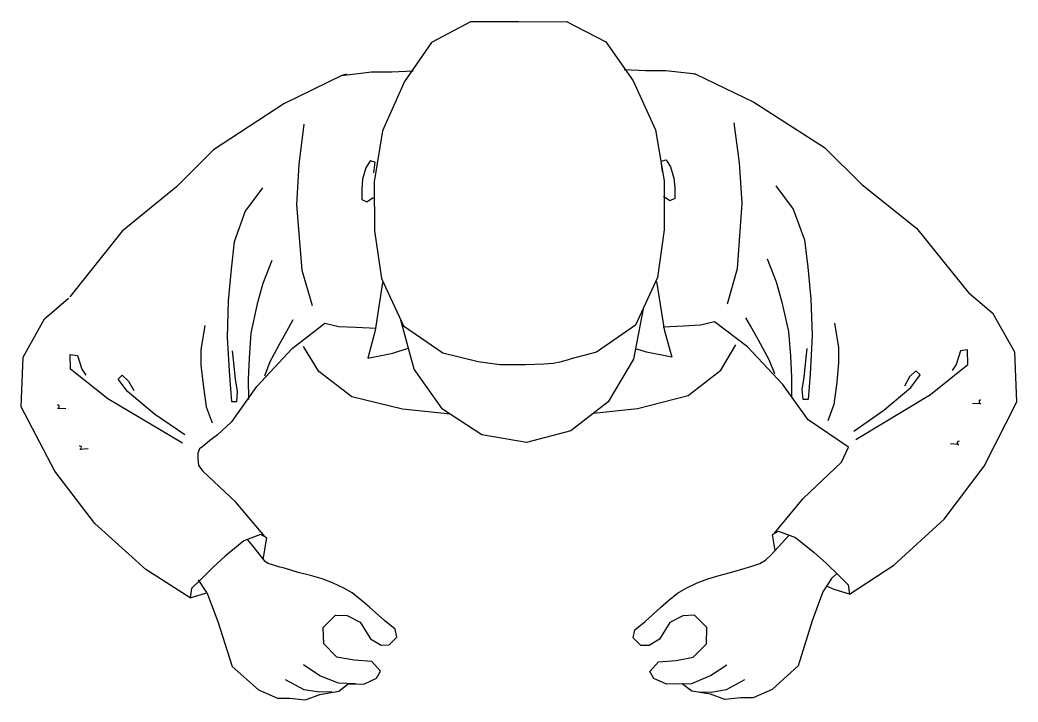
# Model space of a CAD drawing. Header units: millimetres. Extents: x -62354 to 129108, y -71259 to 35407.
# Drawn here: x 21286 to 21996, y 6372 to 6858 of the extents above; entities that cross this region are included whole.
import ezdxf

# ---------------------------------------------------------------- set-up
doc = ezdxf.new("R2010")
doc.units = ezdxf.units.MM
doc.header["$MEASUREMENT"] = 0
doc.layers.add('1st FL Layout xrf$0$CR-Machine', color=7, linetype='Continuous', transparency=0.5)

# ---------------------------------------------------------------- blocks, each defined once
blk = doc.blocks.new('1st FL Layout xrf$0$A$C2458504C_2_2_1')
for p, q in [((197.17, 481.83), (208.58, 482.99)), ((208.58, 482.99), (218.77, 479.23)), ((156.33, 459.13), (175.03, 475.92)), ((175.03, 475.92), (188.43, 481.77)), ((188.43, 481.77), (197.17, 481.83)), ((207.48, 475.89), (194.31, 468.71)), ((218.45, 477.68), (207.48, 475.89)), ((227.17, 477.33), (218.45, 477.68)), ((218.77, 479.23), (232.15, 476.98)), ((232.15, 476.98), (238.98, 471.71)), ((483.32, 476.04), (476.5, 470.78)), ((496.71, 478.29), (483.32, 476.04)), ((488.3, 476.4), (497.03, 476.75)), ((506.89, 482.06), (496.71, 478.29)), ((497.03, 476.75), (507.99, 474.95)), ((518.3, 480.9), (506.89, 482.06)), ((527.04, 480.84), (518.3, 480.9)), ((540.45, 474.99), (527.04, 480.84)), ((231.97, 471.38), (218.72, 465.9)), ((244.18, 471.75), (231.97, 471.38)), ((238.98, 471.71), (250.12, 471.95)), ((250.12, 471.95), (259.15, 467.85)), ((465.35, 471.02), (456.32, 466.92)), ((476.5, 470.78), (465.35, 471.02)), ((471.29, 470.81), (483.5, 470.45)), ((483.5, 470.45), (496.75, 464.97)), ((507.99, 474.95), (521.17, 467.77)), ((559.14, 458.19), (540.45, 474.99)), ((218.72, 465.9), (207.05, 458.26)), ((262.03, 462.74), (255.82, 456.03)), ((259.15, 467.85), (262.03, 462.74)), ((456.32, 466.92), (453.45, 461.81)), ((453.45, 461.81), (459.65, 455.09)), ((496.75, 464.97), (508.42, 457.32)), ((146.29, 427.16), (156.33, 459.13)), ((243.16, 455.01), (230.97, 452.67)), ((255.82, 456.03), (243.16, 455.01)), ((459.65, 455.09), (472.32, 454.08)), ((569.19, 426.22), (559.14, 458.19)), ((230.97, 452.67), (221.58, 443.32)), ((472.32, 454.08), (484.51, 451.74)), ((484.51, 451.74), (493.89, 442.39)), ((221.58, 443.32), (221.28, 431.61)), ((254.97, 439.78), (262.34, 444.29)), ((262.34, 444.29), (268.21, 444.21)), ((268.21, 444.21), (273.59, 438.8)), ((447.26, 443.28), (441.88, 437.87)), ((453.13, 443.35), (447.26, 443.28)), ((460.5, 438.84), (453.13, 443.35)), ((493.89, 442.39), (494.19, 430.68)), ((247.52, 427.97), (254.97, 439.78)), ((273.59, 438.8), (272.42, 433.07)), ((441.88, 437.87), (443.05, 432.14)), ((467.95, 427.04), (460.5, 438.84)), ((138.56, 406.5), (146.29, 427.16)), ((221.28, 431.61), (230.06, 422.77)), ((238.37, 423.2), (247.52, 427.97)), ((265.2, 427.11), (254.17, 417.33)), ((272.42, 433.07), (265.2, 427.11)), ((443.05, 432.14), (450.28, 426.18)), ((450.28, 426.18), (461.3, 416.39)), ((477.1, 422.27), (467.95, 427.04)), ((494.19, 430.68), (485.41, 421.84)), ((576.91, 405.56), (569.19, 426.22)), ((230.06, 422.77), (238.37, 423.2)), ((485.41, 421.84), (477.1, 422.27)), ((248.39, 412.36), (241.99, 407.09)), ((254.17, 417.33), (248.39, 412.36)), ((461.3, 416.39), (467.08, 411.43)), ((119.6, 408.17), (88.15, 387.83)), ((119.6, 408.17), (130.55, 404.89)), ((120.7, 401.61), (119.6, 408.17)), ((130.55, 404.89), (135.92, 402.5)), ((132.34, 397.08), (138.56, 406.5)), ((241.99, 407.09), (235.97, 403.71)), ((467.08, 411.43), (473.48, 406.16)), ((473.48, 406.16), (479.51, 402.77)), ((576.91, 405.56), (582.9, 396.5)), ((577.93, 405.99), (576.93, 405.54)), ((588.87, 409.27), (577.93, 405.99)), ((587.78, 402.7), (588.87, 409.27)), ((588.87, 409.27), (620.33, 388.93)), ((127.26, 395.05), (120.7, 401.61)), ((228.06, 399.94), (220.53, 396.93)), ((235.97, 403.71), (228.06, 399.94)), ((479.51, 402.77), (487.41, 399.01)), ((487.41, 399.01), (494.95, 396)), ((581.21, 396.14), (587.78, 402.7)), ((136.02, 386.3), (127.26, 395.05)), ((132.34, 397.08), (128.66, 393.65)), ((203.58, 392.42), (193.79, 389.41)), ((212.24, 394.67), (203.58, 392.42)), ((220.53, 396.93), (212.24, 394.67)), ((494.95, 396), (503.23, 393.74)), ((503.23, 393.74), (511.89, 391.48)), ((511.89, 391.48), (521.68, 388.47)), ((572.46, 387.39), (581.21, 396.14)), ((88.15, 387.83), (52.02, 355.1)), ((144.77, 378.65), (136.02, 386.3)), ((179.26, 383.81), (175.3, 380.07)), ((183.42, 386.16), (179.26, 383.81)), ((190.43, 388.64), (183.42, 386.16)), ((193.79, 389.41), (190.43, 388.64)), ((521.68, 388.47), (525.04, 387.71)), ((525.04, 387.71), (533.12, 384.98)), ((533.12, 384.98), (535.61, 383.55)), ((544.44, 372.32), (535.61, 383.55)), ((563.7, 379.74), (572.46, 387.39)), ((620.33, 388.93), (656.46, 356.2)), ((157.91, 367.71), (144.77, 378.65)), ((162.43, 366.07), (175.3, 380.07)), ((172.42, 376.93), (174.32, 365.52)), ((536.74, 382.11), (534.15, 366.62)), ((550.57, 368.8), (563.7, 379.74)), ((548, 367.87), (544.44, 372.32)), ((172.83, 364.78), (152.33, 340.13)), ((169.94, 363.34), (157.91, 367.71)), ((174.32, 365.52), (169.94, 363.34)), ((534.15, 366.62), (538.53, 364.43)), ((535.65, 365.87), (556.15, 341.22)), ((538.53, 364.43), (550.57, 368.8)), ((52.02, 355.1), (23.6, 317.56)), ((656.46, 356.2), (684.87, 318.65)), ((556.15, 341.22), (579.48, 319.17)), ((152.33, 340.13), (125.02, 314.32)), ((23.6, 317.56), (0, 271.83)), ((125.02, 314.32), (119.93, 303.71)), ((582.64, 315.06), (579.48, 319.17)), ((582.9, 310.12), (582.64, 315.06)), ((684.87, 318.65), (708.48, 272.93)), ((581.86, 303.1), (582.9, 306.22)), ((582.9, 306.22), (582.9, 310.12)), ((41.5, 302.14), (47.5, 301.54)), ((119.93, 303.71), (148.64, 283.99)), ((317.55, 291.31), (349, 299.46)), ((349, 299.46), (380.91, 293.98)), ((574.57, 297.63), (579.51, 301.54)), ((579.51, 301.54), (581.86, 303.1)), ((593.79, 299.19), (646.92, 267.48)), ((666.97, 303.23), (660.97, 302.64)), ((114.69, 298.1), (61.56, 266.39)), ((116.17, 292.2), (94.77, 277.45)), ((290.93, 270.67), (317.55, 291.31)), ((380.91, 293.98), (408.81, 275.64)), ((559.31, 284.38), (568.85, 293.21)), ((568.85, 293.21), (574.57, 297.63)), ((592.31, 293.29), (613.71, 278.54)), ((130.41, 273.26), (134.76, 284.84)), ((559.31, 284.38), (558.74, 283.99)), ((576.97, 273.26), (572.62, 284.84)), ((94.77, 277.45), (75.58, 261.23)), ((148.64, 283.99), (166.58, 258.88)), ((301.43, 278.81), (270.05, 275.51)), ((403.13, 279.11), (437.33, 275.51)), ((558.74, 283.99), (540.8, 258.88)), ((613.71, 278.54), (632.9, 262.32)), ((0, 271.83), (1.41, 236.48)), ((25.66, 272.91), (31.68, 273.06)), ((128.24, 257.32), (130.41, 273.26)), ((270.05, 275.51), (234.06, 266.52)), ((272.86, 240.41), (290.93, 270.67)), ((408.81, 275.64), (428.82, 246.99)), ((437.33, 275.51), (473.33, 266.52)), ((579.14, 257.32), (576.97, 273.26)), ((682.82, 274), (676.79, 274.15)), ((708.48, 272.93), (707.06, 237.58)), ((61.56, 266.39), (35, 245)), ((147.08, 251.53), (148.53, 269.64)), ((148.53, 269.64), (152.16, 269.64)), ((152.16, 269.64), (152.88, 262.39)), ((160.5, 253.77), (160.5, 268.15)), ((234.06, 266.52), (210.66, 248.53)), ((473.33, 266.52), (496.72, 248.53)), ((546.88, 253.77), (546.88, 268.15)), ((555.22, 269.64), (554.5, 262.39)), ((558.85, 269.64), (555.22, 269.64)), ((560.3, 251.53), (558.85, 269.64)), ((646.92, 267.48), (673.48, 246.1)), ((75.58, 261.23), (68.94, 252.38)), ((76.32, 253.85), (80.01, 260.49)), ((126.79, 243.56), (128.24, 257.32)), ((152.88, 262.39), (151.43, 253.7)), ((166.58, 258.88), (191.71, 231.99)), ((540.8, 258.88), (515.68, 231.99)), ((554.5, 262.39), (555.95, 253.7)), ((580.59, 243.56), (579.14, 257.32)), ((632.16, 254.95), (628.47, 261.58)), ((632.9, 262.32), (639.54, 253.47)), ((43.11, 245), (46.06, 249.43)), ((68.94, 252.38), (71.89, 249.43)), ((71.89, 249.43), (76.32, 253.85)), ((145.63, 224.01), (147.08, 251.53)), ((151.43, 253.7), (149.98, 239.94)), ((161.16, 238.73), (160.5, 253.77)), ((172.33, 251.38), (176.14, 241.22)), ((535.05, 251.38), (531.24, 241.22)), ((546.22, 238.73), (546.88, 253.77)), ((555.95, 253.7), (557.4, 239.94)), ((561.75, 224.01), (560.3, 251.53)), ((636.58, 250.52), (632.16, 254.95)), ((639.54, 253.47), (636.58, 250.52)), ((665.36, 246.1), (662.41, 250.52)), ((35, 245), (35, 234.68)), ((40.16, 235.42), (43.11, 245)), ((126.79, 232.7), (126.79, 243.56)), ((210.66, 248.53), (199.86, 230.55)), ((324.9, 242.1), (317.97, 240.22)), ((329.95, 243.15), (324.9, 242.1)), ((336.49, 243.61), (329.95, 243.15)), ((349.57, 244.05), (336.49, 243.61)), ((356.98, 244.05), (349.57, 244.05)), ((367.88, 244.05), (356.98, 244.05)), ((383.27, 241.74), (367.88, 244.05)), ((408.43, 235.52), (383.27, 241.74)), ((428.82, 246.99), (438.16, 212.03)), ((496.72, 248.53), (507.52, 230.55)), ((580.59, 232.7), (580.59, 243.56)), ((668.32, 236.51), (665.36, 246.1)), ((673.48, 246.1), (673.48, 235.77)), ((1.41, 236.48), (16.73, 209.14)), ((35, 234.68), (40.16, 235.42)), ((149.98, 239.94), (149.26, 233.43)), ((162.47, 221.08), (161.16, 238.73)), ((176.14, 241.22), (183.77, 227.26)), ((250.92, 219.44), (245.54, 239.16)), ((245.54, 239.16), (263.49, 235.57)), ((263.49, 235.57), (270.42, 233.26)), ((265.85, 204.76), (272.86, 240.41)), ((271.16, 216.19), (298.96, 235.52)), ((298.96, 235.52), (317.97, 240.22)), ((436.23, 216.19), (408.43, 235.52)), ((443.9, 235.57), (433.13, 231.99)), ((461.84, 239.16), (443.9, 235.57)), ((456.46, 219.44), (461.84, 239.16)), ((531.24, 241.22), (523.62, 227.26)), ((544.92, 221.08), (546.22, 238.73)), ((557.4, 239.94), (558.12, 233.43)), ((673.48, 235.77), (668.32, 236.51)), ((707.06, 237.58), (691.74, 210.24)), ((129.69, 215.32), (126.79, 232.7)), ((183.77, 227.26), (189.48, 217.1)), ((191.71, 231.99), (215.04, 214.06)), ((515.68, 231.99), (492.35, 214.06)), ((523.62, 227.26), (517.9, 217.1)), ((577.69, 215.32), (580.59, 232.7)), ((146.36, 197.94), (145.63, 224.01)), ((167.04, 200.17), (162.47, 221.08)), ((540.34, 200.17), (544.92, 221.08)), ((561.02, 197.94), (561.75, 224.01)), ((189.48, 217.1), (192.66, 211.39)), ((215.04, 214.06), (225.06, 216.53)), ((225.06, 216.53), (237.13, 217.11)), ((237.13, 217.11), (251.51, 217.68)), ((256.31, 185.37), (250.92, 219.44)), ((255.44, 182.38), (271.16, 216.19)), ((451.94, 182.38), (436.23, 216.19)), ((451.07, 185.37), (456.46, 219.44)), ((470.25, 217.11), (455.87, 217.68)), ((482.32, 216.53), (470.25, 217.11)), ((492.35, 214.06), (482.32, 216.53)), ((517.9, 217.1), (514.72, 211.39)), ((16.73, 209.14), (33.76, 194.62)), ((691.74, 210.24), (674.72, 195.72)), ((170.97, 185.79), (167.04, 200.17)), ((198.88, 176.4), (206.06, 201.5)), ((508.5, 176.4), (501.32, 201.5)), ((536.41, 185.79), (540.34, 200.17)), ((71.11, 147.97), (33.76, 194.62)), ((148.53, 175.49), (146.36, 197.94)), ((558.85, 175.49), (561.02, 197.94)), ((636.27, 147.97), (673.62, 194.62)), ((177.51, 169.44), (170.97, 185.79)), ((529.87, 169.44), (536.41, 185.79)), ((250.61, 148.56), (255.44, 182.38)), ((456.77, 148.56), (451.94, 182.38)), ((150.71, 155.93), (148.53, 175.49)), ((195.3, 129.78), (198.88, 176.4)), ((512.09, 129.78), (508.5, 176.4)), ((556.67, 155.93), (558.85, 175.49)), ((158.68, 134.21), (150.71, 155.93)), ((548.7, 134.21), (556.67, 155.93)), ((109.96, 116.67), (71.11, 147.97)), ((250.61, 113.53), (250.61, 148.56)), ((456.77, 113.53), (456.77, 148.56)), ((597.42, 116.67), (636.27, 147.97)), ((171, 117.55), (158.68, 134.21)), ((197.09, 101.09), (195.3, 129.78)), ((510.29, 101.09), (512.09, 129.78)), ((536.38, 117.55), (548.7, 134.21)), ((243.02, 126.26), (246.55, 127.77)), ((243.02, 118.71), (243.02, 126.26)), ((246.55, 127.77), (251.08, 124.75)), ((462.14, 127.77), (457.6, 124.75)), ((465.66, 126.26), (462.14, 127.77)), ((465.66, 118.71), (465.66, 126.26)), ((136.27, 90.37), (109.96, 116.67)), ((243.53, 111.66), (243.02, 118.71)), ((250.61, 113.53), (250.61, 119.57)), ((465.16, 111.66), (465.66, 118.71)), ((571.11, 90.37), (597.42, 116.67)), ((246.05, 103.61), (243.53, 111.66)), ((256.65, 77.3), (250.61, 113.53)), ((251.67, 107.15), (252.59, 99.58)), ((450.73, 77.3), (456.77, 113.53)), ((457.01, 107.15), (456.09, 99.58)), ((462.64, 103.61), (465.16, 111.66)), ((200.68, 72.4), (197.09, 101.09)), ((249.07, 98.57), (246.05, 103.61)), ((252.59, 99.58), (249.07, 98.57)), ((456.09, 99.58), (459.62, 98.57)), ((459.62, 98.57), (462.64, 103.61)), ((506.7, 72.4), (510.29, 101.09)), ((186.4, 57.81), (136.27, 90.37)), ((520.98, 57.81), (571.11, 90.37)), ((272.37, 42.27), (256.65, 77.3)), ((435.02, 42.27), (450.73, 77.3)), ((227.76, 37.77), (186.4, 57.81)), ((479.63, 37.77), (520.98, 57.81)), ((227.76, 37.77), (248.97, 35.29)), ((231.19, 37.01), (227.76, 37.77)), ((291.7, 14.49), (272.37, 42.27)), ((415.68, 14.49), (435.02, 42.27)), ((479.63, 37.77), (458.41, 35.29)), ((476.2, 37.01), (479.63, 37.77)), ((248.97, 35.29), (263.43, 35.29)), ((263.43, 35.29), (278.58, 34.6)), ((443.95, 35.29), (428.8, 34.6)), ((458.41, 35.29), (443.95, 35.29)), ((319.5, 0), (291.7, 14.49)), ((387.88, 0), (415.68, 14.49)), ((353.69, 0), (319.5, 0)), ((353.69, 0), (387.88, 0))]:
    blk.add_line(p, q)
for centre, start, end in [((41.51, 300.94), 255.61292, 90.06077), ((666.97, 302.04), 89.93923, 284.38708), ((25.81, 271.72), 262.73277, 97.18062), ((682.67, 272.81), 82.81938, 277.26723)]:
    blk.add_arc(centre, 1.2, start, end)
blk = doc.blocks.new('1st FL Layout xrf')
at = {"layer": '1st FL Layout xrf$0$CR-Machine', "rotation": 180.202321424082}
blk.add_blockref('1st FL Layout xrf$0$A$C2458504C_2_2_1', (21993.99, 6857.71), dxfattribs=at)

msp = doc.modelspace()

# ---------------------------------------------------------------- block references
msp.add_blockref('1st FL Layout xrf', (0, 0))

doc.saveas('drawing.dxf')
